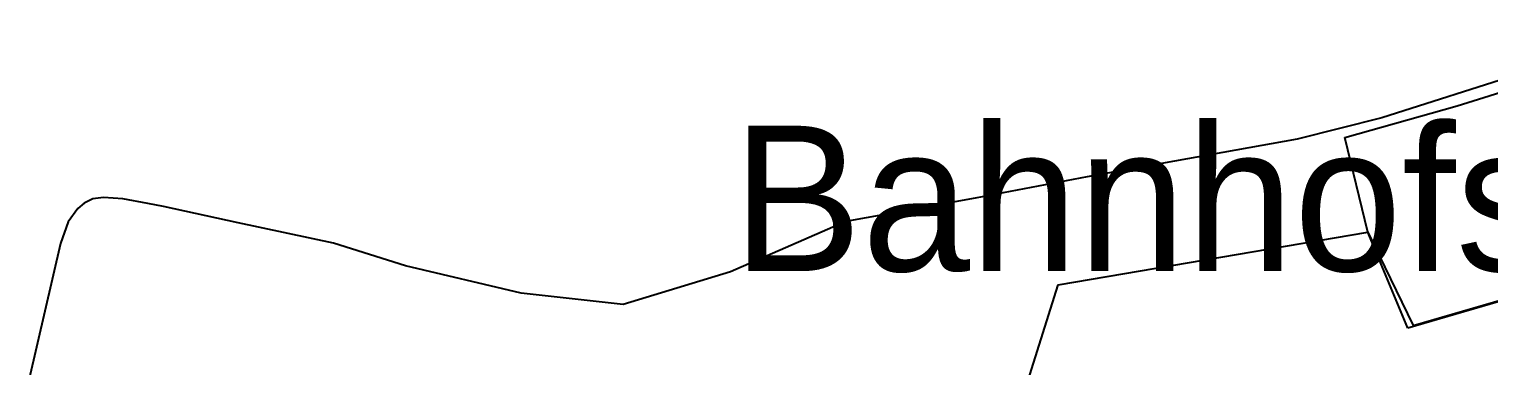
# Model space of a CAD drawing. Extents: x -3657 to 4700, y -7332 to 8131.
# Drawn here: x -3607 to -3170.5, y -1244 to -1143.5 of the extents above; entities that cross this region are included whole.
import ezdxf

# ---------------------------------------------------------------- set-up
doc = ezdxf.new("R2010")
doc.units = 0
for name, color, linetype in [('OSM_HIGHWAY_RESIDENTIAL', 8, 'CONTINUOUS'), ('OSM_LABELS', 8, 'CONTINUOUS'), ('OSM_LANDUSE_FARMLAND', 3, 'CONTINUOUS'), ('OSM_LANDUSE_RESIDENTIAL', 3, 'CONTINUOUS')]:
    doc.layers.add(name, color=color, linetype=linetype)

msp = doc.modelspace()

# ---------------------------------------------------------------- linework, layer by layer
at = {"layer": 'OSM_HIGHWAY_RESIDENTIAL'}
for p, q in [((-3119.274092, -1143.501494), (-3202.536309, -1169.988126)), ((-3202.536309, -1169.988126), (-3227.80015, -1176.326236)), ((-3227.80015, -1176.326236), (-3290.59949, -1187.601402)), ((-3290.59949, -1187.601402), (-3324.062134, -1193.972871)), ((-3590.587691, -1195.496242), (-3592.392792, -1197.041851)), ((-3587.91796, -1194.184142), (-3590.587691, -1195.496242)), ((-3584.785578, -1193.78384), (-3587.91796, -1194.184142)), ((-3578.968296, -1194.128544), (-3584.785578, -1193.78384)), ((-3571.459679, -1195.551839), (-3578.968296, -1194.128544)), ((-3566.87108, -1196.41916), (-3571.459679, -1195.551839)), ((-3324.062134, -1193.972871), (-3362.818731, -1200.978152)), ((-3592.392792, -1197.041851), (-3595.343148, -1201.044869)), ((-3544.458996, -1201.289497), (-3566.87108, -1196.41916)), ((-3595.343148, -1201.044869), (-3597.633655, -1207.460816)), ((-3515.941422, -1207.382979), (-3544.458996, -1201.289497)), ((-3362.818731, -1200.978152), (-3397.229432, -1215.978347)), ((-3597.633655, -1207.460816), (-3606.985296, -1247.902411)), ((-3494.462227, -1214.132511), (-3515.941422, -1207.382979)), ((-3459.869499, -1222.316458), (-3494.462227, -1214.132511)), ((-3397.229432, -1215.978347), (-3429.410302, -1225.696784)), ((-3429.410302, -1225.696784), (-3459.869499, -1222.316458))]:
    msp.add_line(p, q, dxfattribs=at)
at = {"layer": 'OSM_LANDUSE_FARMLAND'}
for p, q in [((-3193.108824, -1232.023775), (-3013.827326, -1179.862235)), ((-3299.238192, -1219.87017), (-3206.700178, -1204.113849)), ((-3206.700178, -1204.113849), (-3193.108824, -1232.023775)), ((-3320.330579, -1286.375855), (-3299.238192, -1219.87017))]:
    msp.add_line(p, q, dxfattribs=at)
at = {"layer": 'OSM_LANDUSE_RESIDENTIAL'}
for p, q in [((-3180.018043, -1166.37429), (-3123.642742, -1148.749895)), ((-3213.533778, -1175.848098), (-3180.018043, -1166.37429)), ((-3206.700178, -1204.113849), (-3213.533778, -1175.848098)), ((-3014.145873, -1179.795518), (-3194.686392, -1232.824379)), ((-3194.686392, -1232.824379), (-3206.700178, -1204.113849))]:
    msp.add_line(p, q, dxfattribs=at)

# ---------------------------------------------------------------- texts
at = {"layer": 'OSM_LABELS'}
msp.add_text('Bahnhofstraße', height=43.418293, dxfattribs=at).set_placement((-3396.69125, -1215.743745))

doc.saveas('drawing.dxf')
